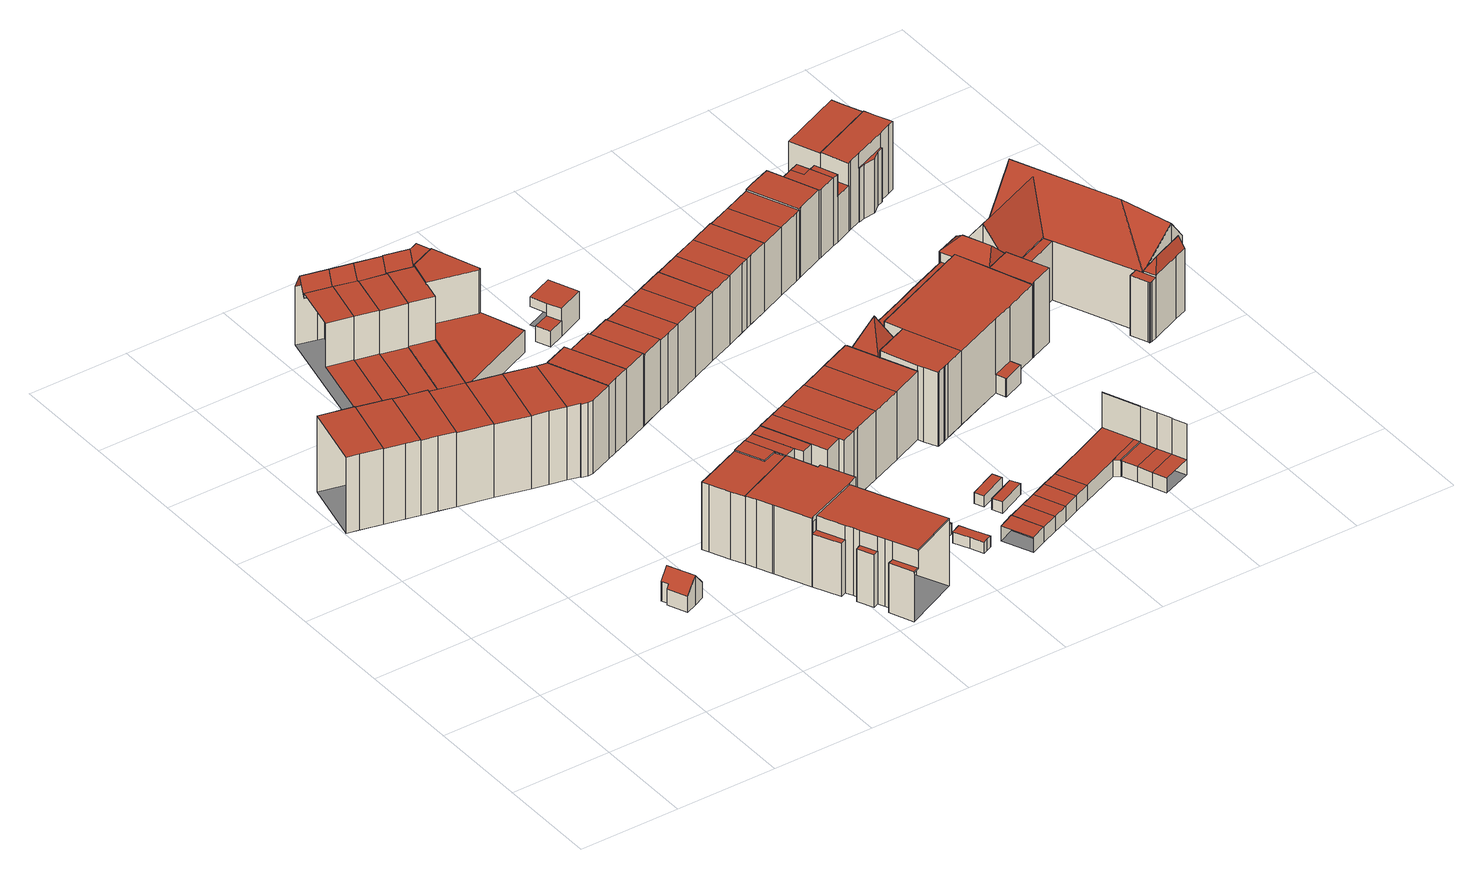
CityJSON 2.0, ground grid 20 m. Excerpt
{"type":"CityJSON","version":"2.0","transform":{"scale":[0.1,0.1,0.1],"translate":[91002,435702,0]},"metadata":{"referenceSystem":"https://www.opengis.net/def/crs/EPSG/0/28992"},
"CityObjects":{
"building1":{"type":"Building","attributes":{"TerrainHeight":0.5,"bron_tex":"UltraCAM-X 10cm juni 2008","voll_tex":"complete","bron_geo":"Lidar 15-30 punten - nov. 2008","status":"1","isWatertight":"0"},"geometry":[{"type":"MultiSurface","lod":"2","boundaries":[[[0,1,2,3,4]],[[5,6,7,8]],[[2,1,6,5]],[[1,0,9,10]],[[0,4,11,7]],[[4,3,8,11]]],"semantics":{"surfaces":[{"type":"RoofSurface"},{"type":"GroundSurface"},{"type":"WallSurface"}],"values":[0,1,2,2,2,2]}}]},
"building2":{"type":"Building","attributes":{"TerrainHeight":0.59,"bron_tex":"UltraCAM-X 10cm juni 2008","voll_tex":"complete","bron_geo":"Lidar 15-30 punten - nov. 2008","status":"1","isWatertight":"0"},"geometry":[{"type":"MultiSurface","lod":"2","boundaries":[[[12,13,14,10,9]],[[6,15,16,7]],[[10,14,15,6]],[[14,13,17,18]],[[13,12,19,16]],[[12,9,7,19]]],"semantics":{"surfaces":[{"type":"RoofSurface"},{"type":"GroundSurface"},{"type":"WallSurface"}],"values":[0,1,2,2,2,2]}}]},
"building3":{"type":"Building","attributes":{"TerrainHeight":0.69,"bron_tex":"UltraCAM-X 10cm juni 2008","voll_tex":"complete","bron_geo":"Lidar 15-30 punten - nov. 2008","status":"1","isWatertight":"0"},"geometry":[{"type":"MultiSurface","lod":"2","boundaries":[[[20,18,17,21,22,23]],[[15,24,25,16]],[[18,20,26,15]],[[20,23,24,26]],[[23,22,27,28]],[[22,21,29,25]],[[21,17,16,29]]],"semantics":{"surfaces":[{"type":"RoofSurface"},{"type":"GroundSurface"},{"type":"WallSurface"}],"values":[0,1,2,2,2,2,2]}}]},
"building4":{"type":"Building","attributes":{"TerrainHeight":3.16,"bron_tex":"UltraCAM-X 10cm juni 2008","voll_tex":"complete","bron_geo":"Lidar 15-30 punten - nov. 2008","status":"1","isWatertight":"0"},"geometry":[{"type":"MultiSurface","lod":"2","boundaries":[[[30,31,32,33,34,35]],[[35,34,36,37,38,39]],[[40,41,42,43,44,45,46,47]],[[30,35,48,44]],[[34,33,41,49]],[[33,32,42,41]],[[32,31,43,42]],[[31,30,44,43]],[[35,39,45,48]],[[39,38,46,45]],[[38,37,47,46]],[[37,36,40,47]],[[36,34,49,40]]],"semantics":{"surfaces":[{"type":"RoofSurface"},{"type":"GroundSurface"},{"type":"WallSurface"}],"values":[0,0,1,2,2,2,2,2,2,2,2,2,2]}}]},
"building5":{"type":"Building","attributes":{"TerrainHeight":0.95,"bron_tex":"UltraCAM-X 10cm juni 2008","voll_tex":"complete","bron_geo":"Lidar 15-30 punten - nov. 2008","status":"1","isWatertight":"0"},"geometry":[{"type":"MultiSurface","lod":"2","boundaries":[[[27,50,51,52,28]],[[24,53,54,25]],[[28,52,55,24]],[[52,51,53,55]],[[51,50,56,57]],[[50,27,25,54]]],"semantics":{"surfaces":[{"type":"RoofSurface"},{"type":"GroundSurface"},{"type":"WallSurface"}],"values":[0,1,2,2,2,2]}}]},
"building6":{"type":"Building","attributes":{"TerrainHeight":1.06,"bron_tex":"UltraCAM-X 10cm juni 2008","voll_tex":"complete","bron_geo":"Lidar 15-30 punten - nov. 2008","status":"1","isWatertight":"0"},"geometry":[{"type":"MultiSurface","lod":"2","boundaries":[[[57,56,58,59]],[[53,60,61,54]],[[57,59,60,53]],[[58,56,54,61]]],"semantics":{"surfaces":[{"type":"RoofSurface"},{"type":"GroundSurface"},{"type":"WallSurface"}],"values":[0,1,2,2]}}]},
"building7":{"type":"Building","attributes":{"TerrainHeight":0.85,"bron_tex":"UltraCAM-X 10cm juni 2008","voll_tex":"complete","bron_geo":"Lidar 15-30 punten - nov. 2008","status":"1","isWatertight":"0"},"geometry":[{"type":"MultiSurface","lod":"2","boundaries":[[[62,63,64,65]],[[66,67,68,69,70]],[[66,71,72,67]],[[73,74,75,76]],[[77,78,79,80]],[[70,69,81,80]],[[69,68,77,81]],[[72,82,67]],[[73,76,72,71]],[[75,74,62,65]],[[65,64,83,84]],[[64,63,79,78]]],"semantics":{"surfaces":[{"type":"RoofSurface"},{"type":"GroundSurface"},{"type":"WallSurface"}],"values":[0,0,0,0,1,2,2,2,2,2,2,2]}}]},
"building8":{"type":"Building","attributes":{"TerrainHeight":1.04,"bron_tex":"UltraCAM-X 10cm juni 2008","voll_tex":"complete","bron_geo":"Lidar 15-30 punten - nov. 2008","status":"1","isWatertight":"0"},"geometry":[{"type":"MultiSurface","lod":"2","boundaries":[[[85,59,58,86,87,88]],[[60,89,90,61]],[[59,85,91,60]],[[85,88,89,91]],[[87,86,92,90]],[[86,58,61,92]]],"semantics":{"surfaces":[{"type":"RoofSurface"},{"type":"GroundSurface"},{"type":"WallSurface"}],"values":[0,1,2,2,2,2]}}]},
"building9":{"type":"Building","attributes":{"TerrainHeight":0.87,"bron_tex":"UltraCAM-X 10cm juni 2008","voll_tex":"complete","bron_geo":"Lidar 15-30 punten - nov. 2008","status":"1","isWatertight":"0"},"geometry":[{"type":"MultiSurface","lod":"2","boundaries":[[[84,83,93,94,95]],[[96,97,68,67]],[[67,82,98,96]],[[76,75,99,100]],[[101,102,78,77]],[[68,97,101,77]],[[76,100,98,82]],[[100,99,103,104]],[[99,75,84,95]],[[95,94,105,106]],[[94,93,107,102]],[[93,83,78,107]]],"semantics":{"surfaces":[{"type":"RoofSurface"},{"type":"GroundSurface"},{"type":"WallSurface"}],"values":[0,0,0,0,1,2,2,2,2,2,2,2]}}]},
"building10":{"type":"Building","attributes":{"TerrainHeight":2.42,"bron_tex":"UltraCAM-X 10cm juni 2008","voll_tex":"complete","bron_geo":"Lidar 15-30 punten - nov. 2008","status":"1","isWatertight":"0"},"geometry":[{"type":"MultiSurface","lod":"2","boundaries":[[[108,109,110,111,112,113,114,115,116]],[[117,118,119,120,121,122,123,124,125]],[[108,116,125,124]],[[116,115,117,125]],[[111,110,122,121]],[[110,109,123,122]],[[109,108,124,123]]],"semantics":{"surfaces":[{"type":"RoofSurface"},{"type":"GroundSurface"},{"type":"WallSurface"}],"values":[0,1,2,2,2,2,2]}}]},
"building11":{"type":"Building","attributes":{"TerrainHeight":1.13,"bron_tex":"UltraCAM-X 10cm juni 2008","voll_tex":"complete","bron_geo":"Lidar 15-30 punten - nov. 2008","status":"1","isWatertight":"0"},"geometry":[{"type":"MultiSurface","lod":"2","boundaries":[[[87,126,127,128,129,130,131,88]],[[89,132,133,134,135,136,137,90]],[[88,131,132,89]],[[130,129,134,133]],[[129,128,135,134]],[[128,127,136,135]],[[127,126,137,136]],[[126,87,90,137]]],"semantics":{"surfaces":[{"type":"RoofSurface"},{"type":"GroundSurface"},{"type":"WallSurface"}],"values":[0,1,2,2,2,2,2,2]}}]},
"building12":{"type":"Building","attributes":{"TerrainHeight":0.93,"bron_tex":"UltraCAM-X 10cm juni 2008","voll_tex":"complete","bron_geo":"Lidar 15-30 punten - nov. 2008","status":"1","isWatertight":"0"},"geometry":[{"type":"MultiSurface","lod":"2","boundaries":[[[106,105,138,139,140]],[[141,97,96,142,143]],[[96,98,144,142]],[[104,103,145,146]],[[147,148,102,101]],[[97,141,149,101]],[[141,143,147,149]],[[104,146,144,98]],[[145,103,106,140]],[[139,138,150,148]],[[138,105,102,150]]],"semantics":{"surfaces":[{"type":"RoofSurface"},{"type":"GroundSurface"},{"type":"WallSurface"}],"values":[0,0,0,0,1,2,2,2,2,2,2]}}]},
"building13":{"type":"Building","attributes":{"TerrainHeight":2.22,"bron_tex":"UltraCAM-X 10cm juni 2008","voll_tex":"complete","bron_geo":"Lidar 15-30 punten - nov. 2008","status":"1","isWatertight":"0"},"geometry":[{"type":"MultiSurface","lod":"2","boundaries":[[[151,152,153,154,155,156,157,158,159,160,161,162]],[[163,164,165,166,167,121,120,168,169]],[[152,151,112,111]],[[151,162,168,120]],[[162,161,169,168]],[[161,160,163,169]],[[160,159,164,163]],[[159,158,165,164]],[[158,157,170,171]],[[157,156,166,172]],[[156,155,173,166]],[[155,154,167,173]],[[154,153,174,167]],[[153,152,121,174]]],"semantics":{"surfaces":[{"type":"RoofSurface"},{"type":"GroundSurface"},{"type":"WallSurface"}],"values":[0,1,2,2,2,2,2,2,2,2,2,2,2,2]}}]},
"building14":{"type":"Building","attributes":{"TerrainHeight":3.11,"bron_tex":"UltraCAM-X 10cm juni 2008","voll_tex":"complete","bron_geo":"Lidar 15-30 punten - nov. 2008","status":"1","isWatertight":"0"},"geometry":[{"type":"MultiSurface","lod":"2","boundaries":[[[171,170,175]],[[176,177,178,179,180,181,182,183,184,185,186,187]],[[188,189,190,191]],[[192,193,194,195]],[[196,197,198,199]],[[166,165,200,201,202,203,204,205,206,207,208,209,210,211,212,213]],[[171,175,214,165]],[[175,170,172,214]],[[192,195,205,204]],[[194,193,215,216]],[[193,192,204,203]],[[196,199,214,166]],[[198,197,213,212]],[[197,196,166,213]],[[188,191,210,209]],[[190,189,208,207]],[[189,188,209,208]],[[176,187,165,214]],[[187,186,200,165]],[[186,185,201,200]],[[185,184,202,201]],[[184,183,217,218]],[[183,182,195,194]],[[182,181,206,205]],[[181,180,207,206]],[[180,179,191,190]],[[179,178,211,210]],[[178,177,212,211]],[[177,176,199,198]]],"semantics":{"surfaces":[{"type":"RoofSurface"},{"type":"GroundSurface"},{"type":"WallSurface"}],"values":[0,0,0,0,0,1,2,2,2,2,2,2,2,2,2,2,2,2,2,2,2,2,2,2,2,2,2,2,2]}}]},
"building15":{"type":"Building","attributes":{"TerrainHeight":0.77,"bron_tex":"UltraCAM-X 10cm juni 2008","voll_tex":"complete","bron_geo":"Lidar 15-30 punten - nov. 2008","status":"1","isWatertight":"0"},"geometry":[{"type":"MultiSurface","lod":"2","boundaries":[[[219,220,221,222,223]],[[224,225,226,227]],[[225,228,229,226]],[[230,231,232,233,234]],[[235,236,237,148,147,238,239]],[[225,224,143,142]],[[224,227,238,147]],[[228,225,142,144]],[[229,240,226]],[[231,230,146,145]],[[230,234,229,228]],[[232,231,219,223]],[[220,219,140,139]],[[223,222,236,235]],[[222,221,237,236]],[[221,220,148,237]]],"semantics":{"surfaces":[{"type":"RoofSurface"},{"type":"GroundSurface"},{"type":"WallSurface"}],"values":[0,0,0,0,1,2,2,2,2,2,2,2,2,2,2,2]}}]},
"building16":{"type":"Building","attributes":{"TerrainHeight":1.03,"bron_tex":"UltraCAM-X 10cm juni 2008","voll_tex":"complete","bron_geo":"Lidar 15-30 punten - nov. 2008","status":"1","isWatertight":"0"},"geometry":[{"type":"MultiSurface","lod":"2","boundaries":[[[241,242,243,244,245]],[[132,246,247,133]],[[241,245,246,132]],[[245,244,248,249]],[[244,243,250,247]],[[243,242,133,250]],[[242,241,131,130]]],"semantics":{"surfaces":[{"type":"RoofSurface"},{"type":"GroundSurface"},{"type":"WallSurface"}],"values":[0,1,2,2,2,2,2]}}]},
"building17":{"type":"Building","attributes":{"TerrainHeight":2.17,"bron_tex":"UltraCAM-X 10cm juni 2008","voll_tex":"complete","bron_geo":"Lidar 15-30 punten - nov. 2008","status":"1","isWatertight":"0"},"geometry":[{"type":"MultiSurface","lod":"2","boundaries":[[[251,252,253]],[[254,255,256,257,251]],[[258,259,260,255,261]],[[262,263,264,265,151]],[[266,267,268,269,120,119,118,117]],[[251,253,266,270]],[[252,271,257]],[[254,251,270,272]],[[257,256,268,267]],[[256,255,269,268]],[[254,261,255]],[[259,258,273,274]],[[258,261,272,273]],[[255,260,120,269]],[[263,262,274,117]],[[262,151,260,259]],[[151,265,113,112]],[[265,264,114,113]],[[264,263,115,114]]],"semantics":{"surfaces":[{"type":"RoofSurface"},{"type":"GroundSurface"},{"type":"WallSurface"}],"values":[0,0,0,0,1,2,2,2,2,2,2,2,2,2,2,2,2,2,2]}}]},
"building18":{"type":"Building","attributes":{"TerrainHeight":1.1,"bron_tex":"UltraCAM-X 10cm juni 2008","voll_tex":"complete","bron_geo":"Lidar 15-30 punten - nov. 2008","status":"1","isWatertight":"0"},"geometry":[{"type":"MultiSurface","lod":"2","boundaries":[[[275,276,277,278]],[[249,248,279]],[[279,248,280,281]],[[282,283,247,246]],[[249,279,276,275]],[[279,281,277,276]],[[281,280,284,285]],[[280,248,247,283]],[[275,278,282,246]],[[278,277,286,287]]],"semantics":{"surfaces":[{"type":"RoofSurface"},{"type":"GroundSurface"},{"type":"WallSurface"}],"values":[0,0,0,1,2,2,2,2,2,2]}}]},
"building19":{"type":"Building","attributes":{"TerrainHeight":0.82,"bron_tex":"UltraCAM-X 10cm juni 2008","voll_tex":"complete","bron_geo":"Lidar 15-30 punten - nov. 2008","status":"1","isWatertight":"0"},"geometry":[{"type":"MultiSurface","lod":"2","boundaries":[[[233,232,288,234]],[[289,290,291,292]],[[293,294,295,296,297,298]],[[299,300,301,302,303]],[[304,305,306,307]],[[308,309,236,235,239,238]],[[227,226,310,238]],[[226,240,311,310]],[[234,288,312,311]],[[288,232,235,312]],[[299,303,307,306]],[[303,302,290,289]],[[302,301,313,314]],[[301,300,296,295]],[[300,299,297,296]],[[293,298,223,222]],[[295,294,315,316]],[[294,293,236,309]],[[306,305,298,297]],[[289,292,238,311]],[[292,291,308,238]],[[291,290,317,318]]],"semantics":{"surfaces":[{"type":"RoofSurface"},{"type":"GroundSurface"},{"type":"WallSurface"}],"values":[0,0,0,0,0,1,2,2,2,2,2,2,2,2,2,2,2,2,2,2,2,2]}}]},
"building20":{"type":"Building","attributes":{"TerrainHeight":2.13,"bron_tex":"UltraCAM-X 10cm juni 2008","voll_tex":"complete","bron_geo":"Lidar 15-30 punten - nov. 2008","status":"1","isWatertight":"0"},"geometry":[{"type":"MultiSurface","lod":"2","boundaries":[[[319,320,321,322,323]],[[252,324,320,319,325,253]],[[266,326,327,328,329,330,267]],[[319,323,326,331]],[[322,321,328,327]],[[321,320,329,328]],[[253,325,332,266]],[[325,319,331,332]],[[320,324,330,329]],[[324,252,267,330]]],"semantics":{"surfaces":[{"type":"RoofSurface"},{"type":"GroundSurface"},{"type":"WallSurface"}],"values":[0,0,1,2,2,2,2,2,2,2]}}]},
"building21":{"type":"Building","attributes":{"TerrainHeight":1.63,"bron_tex":"UltraCAM-X 10cm juni 2008","voll_tex":"complete","bron_geo":"Lidar 15-30 punten - nov. 2008","status":"1","isWatertight":"0"},"geometry":[{"type":"MultiSurface","lod":"2","boundaries":[[[287,286,333,334,335]],[[285,284,336,337,338]],[[339,340,283,282]],[[285,338,333,286]],[[338,337,341,342]],[[337,336,343,340]],[[336,284,283,343]],[[287,335,344,282]],[[335,334,339,344]],[[334,333,345,346]]],"semantics":{"surfaces":[{"type":"RoofSurface"},{"type":"GroundSurface"},{"type":"WallSurface"}],"values":[0,0,1,2,2,2,2,2,2,2]}}]},
"building22":{"type":"Building","attributes":{"TerrainHeight":2.53,"bron_tex":"UltraCAM-X 10cm juni 2008","voll_tex":"complete","bron_geo":"Lidar 15-30 punten - nov. 2008","status":"1","isWatertight":"1"},"geometry":[{"type":"MultiSurface","lod":"2","boundaries":[[[347,348,349,350,351]],[[352,353,354,355,356]],[[347,351,355,354]],[[351,350,356,355]],[[350,349,352,356]],[[349,348,353,352]],[[348,347,354,353]]],"semantics":{"surfaces":[{"type":"RoofSurface"},{"type":"GroundSurface"},{"type":"WallSurface"}],"values":[0,1,2,2,2,2,2]}}]},
"building23":{"type":"Building","attributes":{"TerrainHeight":2.52,"bron_tex":"UltraCAM-X 10cm juni 2008","voll_tex":"complete","bron_geo":"Lidar 15-30 punten - nov. 2008","status":"1","isWatertight":"1"},"geometry":[{"type":"MultiSurface","lod":"2","boundaries":[[[357,358,359,360,361,362,363]],[[364,365,366,367,368,369,370]],[[357,363,365,364]],[[363,362,366,365]],[[362,361,367,366]],[[361,360,368,367]],[[360,359,369,368]],[[359,358,370,369]],[[358,357,364,370]]],"semantics":{"surfaces":[{"type":"RoofSurface"},{"type":"GroundSurface"},{"type":"WallSurface"}],"values":[0,1,2,2,2,2,2,2,2]}}]},
"building24":{"type":"Building","attributes":{"TerrainHeight":1.91,"bron_tex":"UltraCAM-X 10cm juni 2008","voll_tex":"complete","bron_geo":"Lidar 15-30 punten - nov. 2008","status":"1","isWatertight":"0"},"geometry":[{"type":"MultiSurface","lod":"2","boundaries":[[[371,372,346,345]],[[342,341,373,374,375]],[[339,376,377,340]],[[342,375,371,345]],[[374,373,378,377]],[[373,341,340,378]],[[346,372,376,339]]],"semantics":{"surfaces":[{"type":"RoofSurface"},{"type":"GroundSurface"},{"type":"WallSurface"}],"values":[0,0,1,2,2,2,2]}}]},
"building25":{"type":"Building","attributes":{"TerrainHeight":2.2,"bron_tex":"UltraCAM-X 10cm juni 2008","voll_tex":"complete","bron_geo":"Lidar 15-30 punten - nov. 2008","status":"1","isWatertight":"0"},"geometry":[{"type":"MultiSurface","lod":"2","boundaries":[[[322,379,380,381,382,323]],[[326,383,384,327]],[[323,382,385,326]],[[382,381,383,385]],[[381,380,386,387]],[[380,379,388,384]],[[379,322,327,388]]],"semantics":{"surfaces":[{"type":"RoofSurface"},{"type":"GroundSurface"},{"type":"WallSurface"}],"values":[0,1,2,2,2,2,2]}}]},
"building26":{"type":"Building","attributes":{"TerrainHeight":1.65,"bron_tex":"UltraCAM-X 10cm juni 2008","voll_tex":"complete","bron_geo":"Lidar 15-30 punten - nov. 2008","status":"1","isWatertight":"0"},"geometry":[{"type":"MultiSurface","lod":"2","boundaries":[[[389,390,391,392]],[[393,394,395,396]],[[391,390,396,395]],[[390,389,393,396]]],"semantics":{"surfaces":[{"type":"RoofSurface"},{"type":"GroundSurface"},{"type":"WallSurface"}],"values":[0,1,2,2]}}]},
"building27":{"type":"Building","attributes":{"TerrainHeight":1.96,"bron_tex":"UltraCAM-X 10cm juni 2008","voll_tex":"complete","bron_geo":"Lidar 15-30 punten - nov. 2008","status":"1","isWatertight":"0"},"geometry":[{"type":"MultiSurface","lod":"2","boundaries":[[[397,398,372,371]],[[375,374,399,400]],[[401,402,377,376]],[[375,400,397,371]],[[399,374,377,402]],[[372,398,401,376]]],"semantics":{"surfaces":[{"type":"RoofSurface"},{"type":"GroundSurface"},{"type":"WallSurface"}],"values":[0,0,1,2,2,2]}}]},
"building28":{"type":"Building","attributes":{"TerrainHeight":2.49,"bron_tex":"UltraCAM-X 10cm juni 2008","voll_tex":"complete","bron_geo":"Lidar 15-30 punten - nov. 2008","status":"1","isWatertight":"0"},"geometry":[{"type":"MultiSurface","lod":"2","boundaries":[[[403,404,405,406]],[[407,408,409,410]],[[403,406,408,407]],[[406,405,411,412]],[[405,404,410,409]]],"semantics":{"surfaces":[{"type":"RoofSurface"},{"type":"GroundSurface"},{"type":"WallSurface"}],"values":[0,1,2,2,2]}}]},
"building29":{"type":"Building","attributes":{"TerrainHeight":1.69,"bron_tex":"UltraCAM-X 10cm juni 2008","voll_tex":"complete","bron_geo":"Lidar 15-30 punten - nov. 2008","status":"1","isWatertight":"0"},"geometry":[{"type":"MultiSurface","lod":"2","boundaries":[[[413,414,415,416,417]],[[418,419,420,395,394]],[[413,417,395,420]],[[417,416,392,391]],[[416,415,421,422]]],"semantics":{"surfaces":[{"type":"RoofSurface"},{"type":"GroundSurface"},{"type":"WallSurface"}],"values":[0,1,2,2,2]}}]},
"building30":{"type":"Building","attributes":{"TerrainHeight":2.23,"bron_tex":"UltraCAM-X 10cm juni 2008","voll_tex":"complete","bron_geo":"Lidar 15-30 punten - nov. 2008","status":"1","isWatertight":"0"},"geometry":[{"type":"MultiSurface","lod":"2","boundaries":[[[387,386,423,424]],[[383,425,426,384]],[[387,424,425,383]],[[423,386,384,426]]],"semantics":{"surfaces":[{"type":"RoofSurface"},{"type":"GroundSurface"},{"type":"WallSurface"}],"values":[0,1,2,2]}}]},
"building31":{"type":"Building","attributes":{"TerrainHeight":2.53,"bron_tex":"UltraCAM-X 10cm juni 2008","voll_tex":"complete","bron_geo":"Lidar 15-30 punten - nov. 2008","status":"1","isWatertight":"0"},"geometry":[{"type":"MultiSurface","lod":"2","boundaries":[[[412,411,427,428]],[[408,429,430,409]],[[412,428,429,408]],[[427,411,409,430]]],"semantics":{"surfaces":[{"type":"RoofSurface"},{"type":"GroundSurface"},{"type":"WallSurface"}],"values":[0,1,2,2]}}]},
"building32":{"type":"Building","attributes":{"TerrainHeight":1.92,"bron_tex":"UltraCAM-X 10cm juni 2008","voll_tex":"complete","bron_geo":"Lidar 15-30 punten - nov. 2008","status":"1","isWatertight":"0"},"geometry":[{"type":"MultiSurface","lod":"2","boundaries":[[[431,432,398,397]],[[400,399,433,434]],[[401,435,436,402]],[[400,434,431,397]],[[434,433,437,438]],[[433,399,402,436]],[[398,432,435,401]]],"semantics":{"surfaces":[{"type":"RoofSurface"},{"type":"GroundSurface"},{"type":"WallSurface"}],"values":[0,0,1,2,2,2,2]}}]},
"building33":{"type":"Building","attributes":{"TerrainHeight":2.6,"bron_tex":"UltraCAM-X 10cm juni 2008","voll_tex":"complete","bron_geo":"Lidar 15-30 punten - nov. 2008","status":"1","isWatertight":"1"},"geometry":[{"type":"MultiSurface","lod":"2","boundaries":[[[439,440,441,442]],[[443,444,445,446]],[[439,442,445,444]],[[442,441,446,445]],[[441,440,443,446]],[[440,439,444,443]]],"semantics":{"surfaces":[{"type":"RoofSurface"},{"type":"GroundSurface"},{"type":"WallSurface"}],"values":[0,1,2,2,2,2]}}]},
"building34":{"type":"Building","attributes":{"TerrainHeight":2.54,"bron_tex":"UltraCAM-X 10cm juni 2008","voll_tex":"complete","bron_geo":"Lidar 15-30 punten - nov. 2008","status":"1","isWatertight":"0"},"geometry":[{"type":"MultiSurface","lod":"2","boundaries":[[[428,427,447,448]],[[429,449,450,430]],[[428,448,449,429]],[[447,427,430,450]]],"semantics":{"surfaces":[{"type":"RoofSurface"},{"type":"GroundSurface"},{"type":"WallSurface"}],"values":[0,1,2,2]}}]},
"building35":{"type":"Building","attributes":{"TerrainHeight":2.54,"bron_tex":"UltraCAM-X 10cm juni 2008","voll_tex":"complete","bron_geo":"Lidar 15-30 punten - nov. 2008","status":"1","isWatertight":"1"},"geometry":[{"type":"MultiSurface","lod":"2","boundaries":[[[451,452,453,454]],[[455,456,457,458]],[[451,454,456,455]],[[454,453,457,456]],[[453,452,458,457]],[[452,451,455,458]]],"semantics":{"surfaces":[{"type":"RoofSurface"},{"type":"GroundSurface"},{"type":"WallSurface"}],"values":[0,1,2,2,2,2]}}]},
"building36":{"type":"Building","attributes":{"TerrainHeight":2.28,"bron_tex":"UltraCAM-X 10cm juni 2008","voll_tex":"complete","bron_geo":"Lidar 15-30 punten - nov. 2008","status":"1","isWatertight":"0"},"geometry":[{"type":"MultiSurface","lod":"2","boundaries":[[[459,424,423,460,461]],[[425,462,463,426]],[[424,459,462,425]],[[459,461,464,465]],[[460,423,426,463]]],"semantics":{"surfaces":[{"type":"RoofSurface"},{"type":"GroundSurface"},{"type":"WallSurface"}],"values":[0,1,2,2,2]}}]},
"building37":{"type":"Building","attributes":{"TerrainHeight":2.57,"bron_tex":"UltraCAM-X 10cm juni 2008","voll_tex":"complete","bron_geo":"Lidar 15-30 punten - nov. 2008","status":"1","isWatertight":"0"},"geometry":[{"type":"MultiSurface","lod":"2","boundaries":[[[448,447,466,467]],[[449,468,469,450]],[[448,467,468,449]],[[466,447,450,469]]],"semantics":{"surfaces":[{"type":"RoofSurface"},{"type":"GroundSurface"},{"type":"WallSurface"}],"values":[0,1,2,2]}}]},
"building38":{"type":"Building","attributes":{"TerrainHeight":1.97,"bron_tex":"UltraCAM-X 10cm juni 2008","voll_tex":"complete","bron_geo":"Lidar 15-30 punten - nov. 2008","status":"1","isWatertight":"0"},"geometry":[{"type":"MultiSurface","lod":"2","boundaries":[[[470,471,432,431]],[[438,437,472,473]],[[435,474,475,436]],[[438,473,470,431]],[[472,437,436,475]],[[432,471,474,435]]],"semantics":{"surfaces":[{"type":"RoofSurface"},{"type":"GroundSurface"},{"type":"WallSurface"}],"values":[0,0,1,2,2,2]}}]},
"building39":{"type":"Building","attributes":{"TerrainHeight":2.61,"bron_tex":"UltraCAM-X 10cm juni 2008","voll_tex":"complete","bron_geo":"Lidar 15-30 punten - nov. 2008","status":"1","isWatertight":"0"},"geometry":[{"type":"MultiSurface","lod":"2","boundaries":[[[467,466,476,477]],[[468,478,479,469]],[[467,477,478,468]],[[476,466,469,479]]],"semantics":{"surfaces":[{"type":"RoofSurface"},{"type":"GroundSurface"},{"type":"WallSurface"}],"values":[0,1,2,2]}}]},
"building40":{"type":"Building","attributes":{"TerrainHeight":1.98,"bron_tex":"UltraCAM-X 10cm juni 2008","voll_tex":"complete","bron_geo":"Lidar 15-30 punten - nov. 2008","status":"1","isWatertight":"0"},"geometry":[{"type":"MultiSurface","lod":"2","boundaries":[[[480,471,470,481,482]],[[473,472,483,484,485]],[[486,487,475,474]],[[473,485,481,470]],[[484,483,488,487]],[[483,472,475,488]],[[471,480,489,474]],[[480,482,486,489]],[[482,481,490,491]]],"semantics":{"surfaces":[{"type":"RoofSurface"},{"type":"GroundSurface"},{"type":"WallSurface"}],"values":[0,0,1,2,2,2,2,2,2]}}]},
"building41":{"type":"Building","attributes":{"TerrainHeight":2.02,"bron_tex":"UltraCAM-X 10cm juni 2008","voll_tex":"complete","bron_geo":"Lidar 15-30 punten - nov. 2008","status":"1","isWatertight":"0"},"geometry":[{"type":"MultiSurface","lod":"2","boundaries":[[[490,492,493,491]],[[485,484,494,495,496]],[[486,497,498,487]],[[485,496,492,490]],[[496,495,499,500]],[[495,494,501,498]],[[494,484,487,501]],[[491,493,497,486]],[[493,492,502,503]]],"semantics":{"surfaces":[{"type":"RoofSurface"},{"type":"GroundSurface"},{"type":"WallSurface"}],"values":[0,0,1,2,2,2,2,2,2]}}]},
"building42":{"type":"Building","attributes":{"TerrainHeight":2.61,"bron_tex":"UltraCAM-X 10cm juni 2008","voll_tex":"complete","bron_geo":"Lidar 15-30 punten - nov. 2008","status":"1","isWatertight":"0"},"geometry":[{"type":"MultiSurface","lod":"2","boundaries":[[[504,505,506,507]],[[477,476,508,507,509,510]],[[511,512,513,514,479,478,515]],[[516,517,518,519]],[[517,516,511,512]],[[504,520,508]],[[506,505,521,522]],[[505,504,514,513]],[[477,510,515,478]],[[510,509,511,515]],[[508,476,479,514]]],"semantics":{"surfaces":[{"type":"RoofSurface"},{"type":"GroundSurface"},{"type":"WallSurface"}],"values":[0,0,1,2,2,2,2,2,2,2,2]}}]},
"building43":{"type":"Building","attributes":{"TerrainHeight":2.18,"bron_tex":"UltraCAM-X 10cm juni 2008","voll_tex":"complete","bron_geo":"Lidar 15-30 punten - nov. 2008","status":"1","isWatertight":"0"},"geometry":[{"type":"MultiSurface","lod":"2","boundaries":[[[502,523,524,525,503]],[[500,499,526,527]],[[528,529,498,497]],[[500,527,523,502]],[[526,499,498,529]],[[503,525,530,497]],[[525,524,528,530]],[[524,523,531,532]]],"semantics":{"surfaces":[{"type":"RoofSurface"},{"type":"GroundSurface"},{"type":"WallSurface"}],"values":[0,0,1,2,2,2,2,2]}}]},
"building44":{"type":"Building","attributes":{"TerrainHeight":2.77,"bron_tex":"UltraCAM-X 10cm juni 2008","voll_tex":"complete","bron_geo":"Lidar 15-30 punten - nov. 2008","status":"1","isWatertight":"0"},"geometry":[{"type":"MultiSurface","lod":"2","boundaries":[[[522,521,533,534,535]],[[513,512,536,537,538]],[[539,518,512,536]],[[534,533,538,537]],[[533,521,513,538]]],"semantics":{"surfaces":[{"type":"RoofSurface"},{"type":"GroundSurface"},{"type":"WallSurface"}],"values":[0,1,2,2,2]}}]},
"building45":{"type":"Building","attributes":{"TerrainHeight":2.79,"bron_tex":"UltraCAM-X 10cm juni 2008","voll_tex":"complete","bron_geo":"Lidar 15-30 punten - nov. 2008","status":"1","isWatertight":"0"},"geometry":[{"type":"MultiSurface","lod":"2","boundaries":[[[535,534,540,541]],[[537,536,542,543]],[[544,539,536,542]],[[540,534,537,543]]],"semantics":{"surfaces":[{"type":"RoofSurface"},{"type":"GroundSurface"},{"type":"WallSurface"}],"values":[0,1,2,2]}}]},
"building46":{"type":"Building","attributes":{"TerrainHeight":2.81,"bron_tex":"UltraCAM-X 10cm juni 2008","voll_tex":"complete","bron_geo":"Lidar 15-30 punten - nov. 2008","status":"1","isWatertight":"0"},"geometry":[{"type":"MultiSurface","lod":"2","boundaries":[[[541,540,545,546]],[[543,542,547,548]],[[549,550,542,547]],[[545,540,543,548]]],"semantics":{"surfaces":[{"type":"RoofSurface"},{"type":"GroundSurface"},{"type":"WallSurface"}],"values":[0,1,2,2]}}]},
"building47":{"type":"Building","attributes":{"TerrainHeight":2.18,"bron_tex":"UltraCAM-X 10cm juni 2008","voll_tex":"complete","bron_geo":"Lidar 15-30 punten - nov. 2008","status":"1","isWatertight":"0"},"geometry":[{"type":"MultiSurface","lod":"2","boundaries":[[[551,552,553,554]],[[555,556,557,558,552,551]],[[558,553,552]],[[554,555,551]],[[559,560,561]],[[562,563,564,565,566,567,568,569,570,571]],[[572,571,573,574,575,576,577,578]],[[579,580,581,582,583,584,585,586]],[[587,588,589,590,591,592]],[[593,594,595,596,597]],[[598,599,600]],[[600,599,601]],[[601,599,602,603]],[[604,602,599]],[[604,599,605]],[[605,599,598]],[[606,607,608,609,610,611,612,613,614,615,616,617,463,462,618,619,620,621,622,623,624]],[[559,561,601,603]],[[560,559,461,460]],[[562,571,600,601]],[[625,570,573]],[[570,569,626,627]],[[569,568,614,626]],[[568,567,628,614]],[[567,566,615,628]],[[566,565,616,615]],[[565,564,617,616]],[[564,563,463,617]],[[563,562,561,560]],[[572,578,589,588]],[[578,577,558,557]],[[577,629,579]],[[576,575,609,630]],[[575,574,593,597]],[[574,573,627,613]],[[571,572,598,600]],[[579,586,553,558]],[[586,585,631,632]],[[585,584,606,631]],[[584,583,607,606]],[[583,582,608,607]],[[582,581,633,608]],[[581,580,630,633]],[[580,629,576]],[[603,602,465,464]],[[602,604,618,462]],[[604,605,619,618]],[[587,592,620,619]],[[592,591,621,620]],[[591,590,622,621]],[[588,587,605,598]],[[597,596,610,609]],[[596,595,611,610]],[[595,594,612,611]],[[594,593,613,612]],[[554,553,632,624]],[[557,556,590,589]],[[556,555,623,622]],[[555,554,624,623]]],"semantics":{"surfaces":[{"type":"RoofSurface"},{"type":"GroundSurface"},{"type":"WallSurface"}],"values":[0,0,0,0,0,0,0,0,0,0,0,0,0,0,0,0,1,2,2,2,2,2,2,2,2,2,2,2,2,2,2,2,2,2,2,2,2,2,2,2,2,2,2,2,2,2,2,2,2,2,2,2,2,2,2,2,2,2,2]}}]},
"building48":{"type":"Building","attributes":{"TerrainHeight":2.22,"bron_tex":"UltraCAM-X 10cm juni 2008","voll_tex":"complete","bron_geo":"Lidar 15-30 punten - nov. 2008","status":"1","isWatertight":"0"},"geometry":[{"type":"MultiSurface","lod":"2","boundaries":[[[634,532,531,635]],[[527,526,636,637,638]],[[528,639,640,641,529]],[[527,638,635,531]],[[637,636,642,641]],[[636,526,529,642]],[[532,634,639,528]],[[634,635,640,639]]],"semantics":{"surfaces":[{"type":"RoofSurface"},{"type":"GroundSurface"},{"type":"WallSurface"}],"values":[0,0,1,2,2,2,2,2]}}]},
"building49":{"type":"Building","attributes":{"TerrainHeight":1.93,"bron_tex":"UltraCAM-X 10cm juni 2008","voll_tex":"complete","bron_geo":"Lidar 15-30 punten - nov. 2008","status":"1","isWatertight":"0"},"geometry":[{"type":"MultiSurface","lod":"2","boundaries":[[[643,644,645,646,647,648,649]],[[650,651,652,653]],[[640,654,655,656,657,658,641]],[[643,649,654,640]],[[649,648,650,653]],[[648,647,657,659]],[[647,646,660,661]],[[646,645,662,658]],[[645,644,641,662]],[[644,643,638,637]],[[652,651,656,655]],[[651,650,659,656]],[[653,652,655,654]]],"semantics":{"surfaces":[{"type":"RoofSurface"},{"type":"GroundSurface"},{"type":"WallSurface"}],"values":[0,0,1,2,2,2,2,2,2,2,2,2,2]}}]},
"building50":{"type":"Building","attributes":{"TerrainHeight":2.17,"bron_tex":"UltraCAM-X 10cm juni 2008","voll_tex":"complete","bron_geo":"Lidar 15-30 punten - nov. 2008","status":"1","isWatertight":"0"},"geometry":[{"type":"MultiSurface","lod":"2","boundaries":[[[663,664,665,666]],[[667,668,669,670]],[[666,665,668,667]],[[665,664,669,668]]],"semantics":{"surfaces":[{"type":"RoofSurface"},{"type":"GroundSurface"},{"type":"WallSurface"}],"values":[0,1,2,2]}}]},
"building51":{"type":"Building","attributes":{"TerrainHeight":2.2,"bron_tex":"UltraCAM-X 10cm juni 2008","voll_tex":"complete","bron_geo":"Lidar 15-30 punten - nov. 2008","status":"1","isWatertight":"0"},"geometry":[{"type":"MultiSurface","lod":"2","boundaries":[[[671,672,673,674,675,676,677]],[[678,679,680,681,682,683,684,685,686,687]],[[688,689,690,691,664,663,666]],[[692,693,694,695]],[[696,697,698,699,700]],[[701,702,703,704,705,706,707,708,709,710,711,712,658,657,667,670,669,713,714]],[[688,666,667,657]],[[664,691,693,692]],[[691,690,715,716]],[[690,689,658,715]],[[689,688,661,660]],[[692,695,713,669]],[[695,694,697,696]],[[694,693,716,717]],[[700,699,701,714]],[[698,697,717,718]],[[696,700,714,713]],[[677,676,707,706]],[[676,675,708,707]],[[675,674,709,708]],[[674,673,710,709]],[[673,672,711,710]],[[672,671,712,711]],[[679,678,719,720]],[[678,687,721,702]],[[687,686,703,721]],[[686,685,704,703]],[[685,684,705,704]],[[684,683,706,705]],[[683,682,671,677]],[[682,681,722,712]],[[681,680,718,722]],[[680,679,699,698]]],"semantics":{"surfaces":[{"type":"RoofSurface"},{"type":"GroundSurface"},{"type":"WallSurface"}],"values":[0,0,0,0,0,1,2,2,2,2,2,2,2,2,2,2,2,2,2,2,2,2,2,2,2,2,2,2,2,2,2,2,2]}}]},
"building52":{"type":"Building","attributes":{"TerrainHeight":2.33,"bron_tex":"UltraCAM-X 10cm juni 2008","voll_tex":"complete","bron_geo":"Lidar 15-30 punten - nov. 2008","status":"1","isWatertight":"0"},"geometry":[{"type":"MultiSurface","lod":"2","boundaries":[[[723,724,720,719,725,726]],[[727,728,729,730,702,701]],[[723,726,729,728]],[[726,725,730,729]],[[725,719,702,730]],[[720,724,727,701]]],"semantics":{"surfaces":[{"type":"RoofSurface"},{"type":"GroundSurface"},{"type":"WallSurface"}],"values":[0,1,2,2,2,2]}}]},
"building53":{"type":"Building","attributes":{"TerrainHeight":2.83,"bron_tex":"UltraCAM-X 10cm juni 2008","voll_tex":"complete","bron_geo":"Lidar 15-30 punten - nov. 2008","status":"1","isWatertight":"0"},"geometry":[{"type":"MultiSurface","lod":"2","boundaries":[[[731,732,733,734,735,736,737]],[[738,739,740,741]],[[742,738,741,743,731]],[[735,744,736]],[[737,736,744,745,746,747,748,749,750,751,752,753,754,755,756]],[[757,758,759,760]],[[761,762,763,759,758]],[[757,761,758]],[[764,765,766,767,768]],[[768,767,769,770]],[[771,772,773,774,775,776,777]],[[778,779,780,781,782,783,784,785,786,787,788,789,790,791,792,793,794,795,606,624,796,797,798,799,800,801]],[[767,766,795,794]],[[766,765,606,795]],[[765,764,631,606]],[[769,767,794,793]],[[743,737,802,803]],[[731,743,803,804]],[[734,733,793,792]],[[733,732,770,769]],[[740,805,768,770]],[[805,739,764,768]],[[739,738,806,631]],[[742,731,804,624]],[[738,742,624,806]],[[744,807,760]],[[737,756,796,802]],[[756,755,797,796]],[[755,754,798,797]],[[754,753,799,798]],[[753,752,800,799]],[[752,751,801,800]],[[751,750,778,801]],[[750,749,779,778]],[[749,748,780,779]],[[748,747,781,780]],[[747,746,782,781]],[[746,745,783,782]],[[745,744,784,783]],[[757,807,735]],[[760,759,808,784]],[[759,763,785,808]],[[763,762,786,785]],[[762,761,809,786]],[[761,757,810,776]],[[771,777,792,791]],[[777,810,735,734]],[[776,775,787,809]],[[775,774,788,787]],[[774,773,789,788]],[[773,772,790,789]],[[772,771,791,790]]],"semantics":{"surfaces":[{"type":"RoofSurface"},{"type":"GroundSurface"},{"type":"WallSurface"}],"values":[0,0,0,0,0,0,0,0,0,0,0,1,2,2,2,2,2,2,2,2,2,2,2,2,2,2,2,2,2,2,2,2,2,2,2,2,2,2,2,2,2,2,2,2,2,2,2,2,2,2,2,2]}}]}
},
"vertices":[
[69,751,158],[99,876,158],[32,891,158],[3,766,158],[27,761,158],[32,891,0],[99,876,0],[69,751,0],[3,766,0],[69,751,157],[99,876,157],[27,761,0],
[109,742,157],[135,736,157],[164,860,157],[164,860,0],[135,736,0],[135,736,156],[164,860,156],[109,742,0],
[197,853,156],[166,729,156],[198,721,156],[228,846,156],[228,846,0],[198,721,0],[197,853,0],[198,721,153],[228,846,153],[166,729,0],
[323,302,40],[329,289,40],[324,287,33],[340,250,33],[362,259,62],[340,310,62],[384,269,33],[367,306,33],[362,304,40],[356,317,40],[384,269,0],[340,250,0],[324,287,0],[329,289,0],[323,302,0],[356,317,0],[362,304,0],[367,306,0],[340,310,0],[362,259,0],
[265,706,153],[294,830,153],[256,839,153],[294,830,0],[265,706,0],[256,839,0],[265,706,152],[294,830,152],
[330,690,152],[360,815,152],[360,815,0],[330,690,0],
[218,1128,41],[183,972,41],[232,960,42],[268,1117,42],[242,1237,156],[293,1225,156],[297,1243,122],[284,1246,122],[246,1255,122],[238,1219,122],[289,1207,122],[238,1219,132],[218,1128,132],[268,1117,132],[289,1207,132],[297,1243,0],[232,960,0],[183,972,0],[246,1255,0],[284,1246,0],[289,1207,121],[232,960,41],[268,1117,41],
[366,814,152],[363,683,152],[394,676,152],[420,801,152],[420,801,0],[394,676,0],[366,814,0],[363,683,0],
[262,953,42],[279,949,42],[313,1106,42],[337,1215,156],[341,1233,122],[333,1196,121],[313,1106,132],[333,1196,132],[341,1233,0],[279,949,0],[313,1106,131],[333,1196,131],[279,949,41],[313,1106,41],[262,953,0],
[464,383,140],[470,370,140],[487,331,140],[499,306,140],[622,360,140],[611,380,140],[584,369,140],[560,423,140],[478,388,140],[560,423,0],[584,369,0],[611,380,0],[622,360,0],[499,306,0],[487,331,0],[470,370,0],[464,383,0],[478,388,0],
[418,670,152],[418,668,152],[430,665,152],[441,665,152],[486,684,152],[440,797,152],[440,797,0],[486,684,0],[441,665,0],[430,665,0],[418,668,0],[418,670,0],
[298,945,41],[327,938,41],[364,1094,41],[350,1231,122],[389,1203,156],[394,1221,122],[385,1184,120],[364,1094,132],[385,1184,132],[394,1221,0],[327,938,0],[350,1231,0],[298,945,0],
[622,360,142],[499,306,142],[508,286,142],[521,258,142],[522,255,142],[553,188,142],[555,189,142],[662,233,142],[681,242,142],[653,305,142],[646,302,142],[643,309,142],[653,305,0],[681,242,0],[662,233,0],[553,188,0],[521,258,0],[643,309,0],[646,302,0],[555,189,133],[662,233,133],[555,189,0],[522,255,0],[508,286,0],
[565,193,133],[565,193,140],[588,142,140],[595,127,140],[600,116,140],[614,84,140],[620,71,140],[626,58,140],[647,13,140],[742,57,140],[715,115,140],[690,171,140],[662,233,140],[589,110,109],[603,79,109],[614,84,109],[600,116,109],[615,53,103],[635,7,103],[647,13,103],[626,58,103],[553,188,110],[577,137,110],[588,142,110],[565,193,110],[690,171,0],[715,115,0],[742,57,0],[635,7,0],[615,53,0],[626,58,0],[620,71,0],[614,84,0],[603,79,0],[589,110,0],[600,116,0],[595,127,0],[588,142,0],[577,137,0],[565,193,0],[635,7,101],[647,13,101],[647,13,138],[742,57,138],
[364,1094,43],[327,938,43],[354,932,43],[379,942,43],[412,1083,43],[394,1221,123],[389,1203,157],[437,1192,157],[441,1210,123],[385,1184,122],[433,1173,122],[385,1184,133],[364,1094,133],[412,1083,133],[422,1128,133],[433,1173,133],[412,1083,0],[379,942,0],[354,932,0],[441,1210,0],[422,1128,0],[433,1173,121],
[440,797,153],[486,684,153],[507,693,153],[537,705,153],[489,817,153],[489,817,0],[537,705,0],[537,705,152],[489,817,152],[507,693,0],
[635,454,142],[675,362,142],[636,455,142],[612,445,142],[645,370,141],[653,353,141],[675,362,141],[607,443,141],[590,436,141],[622,360,141],[612,445,141],[590,436,142],[560,423,142],[584,369,142],[611,380,142],[636,455,0],[675,362,0],[653,353,0],[645,370,0],[635,454,0],[649,423,142],[612,445,0],[607,443,0],[590,436,0],
[489,817,126],[495,806,126],[545,826,126],[540,839,126],[495,806,152],[587,726,152],[545,826,152],[540,839,0],[587,726,0],[587,726,147],[545,826,147],[545,826,121],[540,839,121],
[420,1120,133],[433,1173,135],[483,1194,135],[472,1223,135],[441,1210,135],[379,942,45],[548,1015,45],[517,1100,46],[513,1098,46],[420,1120,47],[412,1083,47],[420,1120,137],[513,1098,137],[517,1100,137],[483,1194,137],[433,1173,137],[422,1128,132],[412,1083,132],[420,1120,132],[433,1173,132],[472,1223,0],[548,1015,0],[437,1192,0],[433,1173,0],[420,1120,0],[517,1100,130],[483,1194,130],[548,1015,38],[517,1100,39],[483,1194,128],[472,1223,128],
[670,469,142],[722,348,142],[726,339,142],[754,350,142],[699,481,142],[688,333,142],[668,468,142],[699,481,0],[754,350,0],[726,339,0],[722,348,0],[688,333,0],[670,469,0],[668,468,0],
[596,847,121],[591,860,121],[555,845,121],[592,728,147],[638,748,147],[596,847,147],[591,860,0],[638,748,0],[638,748,144],[596,847,144],[592,728,0],[555,845,0],[596,847,118],[591,860,118],
[764,178,23],[776,150,23],[812,167,23],[831,175,23],[819,203,23],[812,167,0],[776,150,0],[764,178,0],[819,203,0],[831,175,0],
[818,154,23],[833,123,23],[844,98,23],[853,103,23],[863,107,23],[849,137,23],[837,162,23],[818,154,0],[837,162,0],[849,137,0],[863,107,0],[853,103,0],[844,98,0],[833,123,0],
[647,868,118],[642,881,118],[661,757,144],[689,769,144],[647,868,144],[642,881,0],[689,769,0],[661,757,0],
[766,355,142],[818,377,142],[763,508,142],[730,494,142],[763,508,0],[818,377,0],[730,494,0],[818,377,141],[763,508,141],[766,355,0],
[581,1030,32],[593,1002,32],[625,1016,32],[613,1043,32],[581,1030,0],[613,1043,0],[625,1016,0],[593,1002,0],
[698,889,118],[692,903,118],[740,791,144],[698,889,144],[692,903,0],[740,791,0],
[888,111,31],[913,52,31],[944,66,32],[919,125,32],[888,111,0],[919,125,0],[944,66,0],[913,52,0],[944,66,31],[919,125,31],
[678,1039,58],[654,1096,58],[601,1074,58],[613,1043,58],[625,1016,58],[601,1074,0],[654,1096,0],[678,1039,0],[601,1074,38],[613,1043,38],
[879,402,141],[824,534,141],[824,534,0],[879,402,0],
[977,80,32],[952,139,32],[952,139,0],[977,80,0],
[749,910,118],[743,924,118],[790,812,144],[749,910,144],[743,924,0],[790,812,0],[790,812,143],[749,910,143],
[913,225,23],[921,207,23],[976,232,23],[968,250,23],[921,207,0],[913,225,0],[968,250,0],[976,232,0],
[1008,93,32],[983,152,32],[983,152,0],[1008,93,0],
[927,193,23],[936,174,23],[991,200,23],[982,218,23],[927,193,0],[982,218,0],[991,200,0],[936,174,0],
[886,560,141],[942,429,141],[888,557,141],[886,560,0],[942,429,0],[888,557,116],[886,560,116],
[1040,107,32],[1015,166,32],[1015,166,0],[1040,107,0],
[800,932,118],[794,945,118],[841,833,143],[800,932,143],[794,945,0],[841,833,0],
[1072,120,32],[1047,179,32],[1047,179,0],[1072,120,0],
[814,954,118],[851,953,118],[845,967,118],[879,849,143],[892,855,143],[851,953,143],[845,967,0],[892,855,0],[879,849,0],[814,954,0],[851,953,117],[845,967,117],
[902,974,117],[895,988,117],[904,860,143],[943,876,143],[902,974,143],[895,988,0],[943,876,0],[943,876,141],[902,974,141],[904,860,0],[902,974,116],[895,988,116],
[1147,152,34],[1158,145,34],[1216,169,34],[1211,180,34],[1147,152,33],[1187,239,34],[1120,210,33],[1187,239,0],[1216,169,0],[1158,145,0],[1147,152,0],[1120,210,0],[1187,239,108],[1216,169,108],[1216,169,107],[1187,239,107],[1155,155,34],[1158,145,32],[1216,169,32],
[952,995,116],[946,1010,116],[941,1007,116],[994,898,141],[952,995,141],[946,1010,0],[994,898,0],[941,1007,0],[952,995,115],[946,1010,115],
[1160,144,32],[1172,116,32],[1228,139,32],[1228,139,0],[1172,116,0],[1160,144,0],[1228,139,107],
[1183,88,32],[1240,111,32],[1240,111,0],[1183,88,0],[1240,111,107],
[1194,61,32],[1251,84,32],[1251,84,0],[1194,61,0],[1251,84,106],[1240,111,106],
[1198,659,181],[1220,605,181],[1250,606,151],[1211,696,151],[1162,676,152],[1163,673,151],[1174,648,151],[1200,585,151],[888,557,142],[942,429,142],[913,498,142],[913,498,156],[942,429,154],[946,418,154],[958,392,154],[961,393,154],[975,399,154],[978,400,154],[987,404,154],[1025,420,154],[980,526,156],[966,560,157],[1025,420,153],[1126,462,153],[1168,479,153],[1233,506,153],[1200,585,156],[1174,648,157],[1200,585,155],[1233,506,155],[1236,507,155],[1237,508,155],[1283,527,155],[1268,562,155],[1253,598,155],[1250,606,155],[955,586,131],[966,560,131],[1174,648,131],[1163,673,131],[1074,636,131],[1044,623,131],[1126,462,38],[1133,443,38],[1134,441,38],[1176,459,38],[1168,479,38],[966,560,117],[933,543,193],[980,526,117],[913,498,117],[886,560,117],[888,557,117],[954,588,117],[955,586,117],[1268,562,0],[1283,527,0],[1237,508,0],[1168,479,0],[1176,459,0],[1134,441,0],[1133,443,0],[1126,462,0],[978,400,0],[961,393,0],[958,392,0],[946,418,0],[954,588,0],[955,586,0],[1044,623,0],[1074,636,0],[1163,673,0],[1162,676,0],[1211,696,0],[1013,447,154],[987,404,0],[1025,420,0],[975,399,0],[1212,555,155],[1233,506,0],[1253,598,0],[1250,606,0],[1236,507,0],
[999,1032,115],[1006,1017,115],[1039,917,141],[1047,920,141],[1006,1017,141],[999,1032,0],[1006,1017,0],[1047,920,0],[1039,917,0],
[1006,1017,144],[1047,920,144],[1051,922,144],[1105,945,144],[1078,1012,144],[1066,1041,144],[1023,1025,144],[1066,1041,48],[1056,1063,48],[1016,1044,48],[1023,1025,48],[1023,1025,0],[1016,1044,0],[1056,1063,0],[1078,1012,0],[1105,945,0],[1066,1041,0],[1105,945,141],[1078,1012,141],[1051,922,0],
[1112,998,142],[1129,1005,142],[1119,1029,142],[1102,1022,142],[1102,1022,0],[1119,1029,0],[1129,1005,0],[1112,998,0],
[1222,994,112],[1223,992,112],[1235,996,112],[1258,999,112],[1274,1012,112],[1287,1018,112],[1286,1021,112],[1299,1088,142],[1171,1033,142],[1192,981,142],[1198,984,142],[1222,994,142],[1286,1021,142],[1310,1031,142],[1322,1036,142],[1316,1048,142],[1308,1067,142],[1078,1012,142],[1105,945,142],[1111,947,142],[1147,962,142],[1129,1005,141],[1147,962,141],[1159,967,141],[1142,1011,141],[1142,1011,95],[1159,967,95],[1192,981,95],[1171,1033,95],[1139,1019,95],[1171,1033,0],[1299,1088,0],[1316,1048,0],[1322,1036,0],[1310,1031,0],[1286,1021,0],[1287,1018,0],[1274,1012,0],[1258,999,0],[1235,996,0],[1223,992,0],[1222,994,0],[1142,1011,0],[1139,1019,0],[1111,947,0],[1147,962,0],[1159,967,0],[1192,981,0],[1299,1088,140],[1171,1033,140],[1308,1067,0],[1198,984,0],
[1275,1147,140],[1147,1092,140],[1296,1095,140],[1281,1131,140],[1147,1092,0],[1275,1147,0],[1281,1131,0],[1296,1095,0],
[1308,737,124],[1350,639,123],[1357,623,123],[1422,471,124],[1427,458,124],[1453,559,207],[1367,761,207],[1232,647,196],[1253,598,124],[1350,639,124],[1380,710,196],[1211,696,124],[1309,737,124],[1510,493,172],[1543,507,125],[1521,560,124],[1520,559,126],[1500,607,125],[1501,608,124],[1468,687,123],[1466,686,125],[1447,734,124],[1448,734,122],[1426,788,122],[1369,764,202],[1370,763,202],[1427,458,129],[1452,454,151],[1516,481,151],[1510,493,129],[1437,434,129],[1496,459,129],[1521,469,129],[1253,598,122],[1268,562,122],[1293,571,122],[1284,591,122],[1276,608,122],[1357,623,122],[1350,639,122],[1405,464,125],[1419,432,125],[1420,428,125],[1422,428,125],[1425,429,125],[1437,434,125],[1422,471,125],[1468,687,0],[1501,608,0],[1500,607,0],[1520,559,0],[1521,560,0],[1543,507,0],[1510,493,0],[1521,469,0],[1496,459,0],[1425,429,0],[1422,428,0],[1420,428,0],[1419,432,0],[1405,464,0],[1422,471,0],[1357,623,0],[1284,591,0],[1293,571,0],[1370,763,0],[1369,764,0],[1426,788,0],[1448,734,0],[1447,734,0],[1466,686,0],[1367,761,0],[1309,737,0],[1308,737,0],[1276,608,124],[1232,647,0],[1437,462,129],[1516,481,0],[1437,434,0],[1427,458,125]
]}
